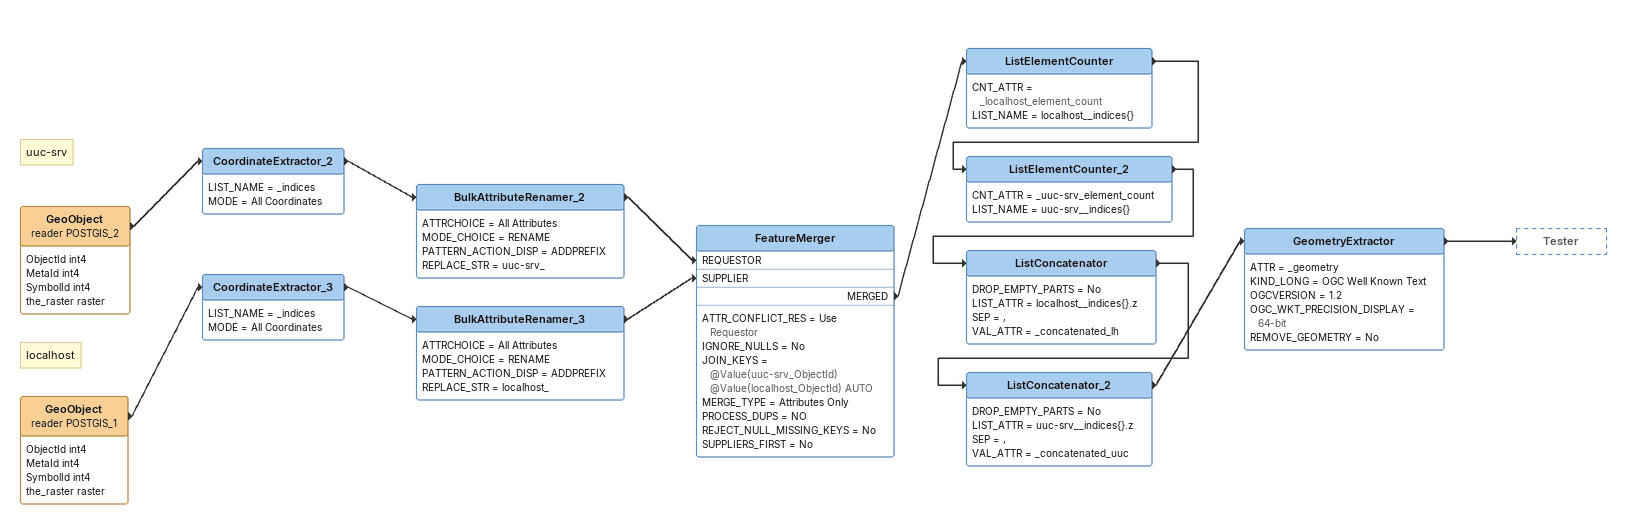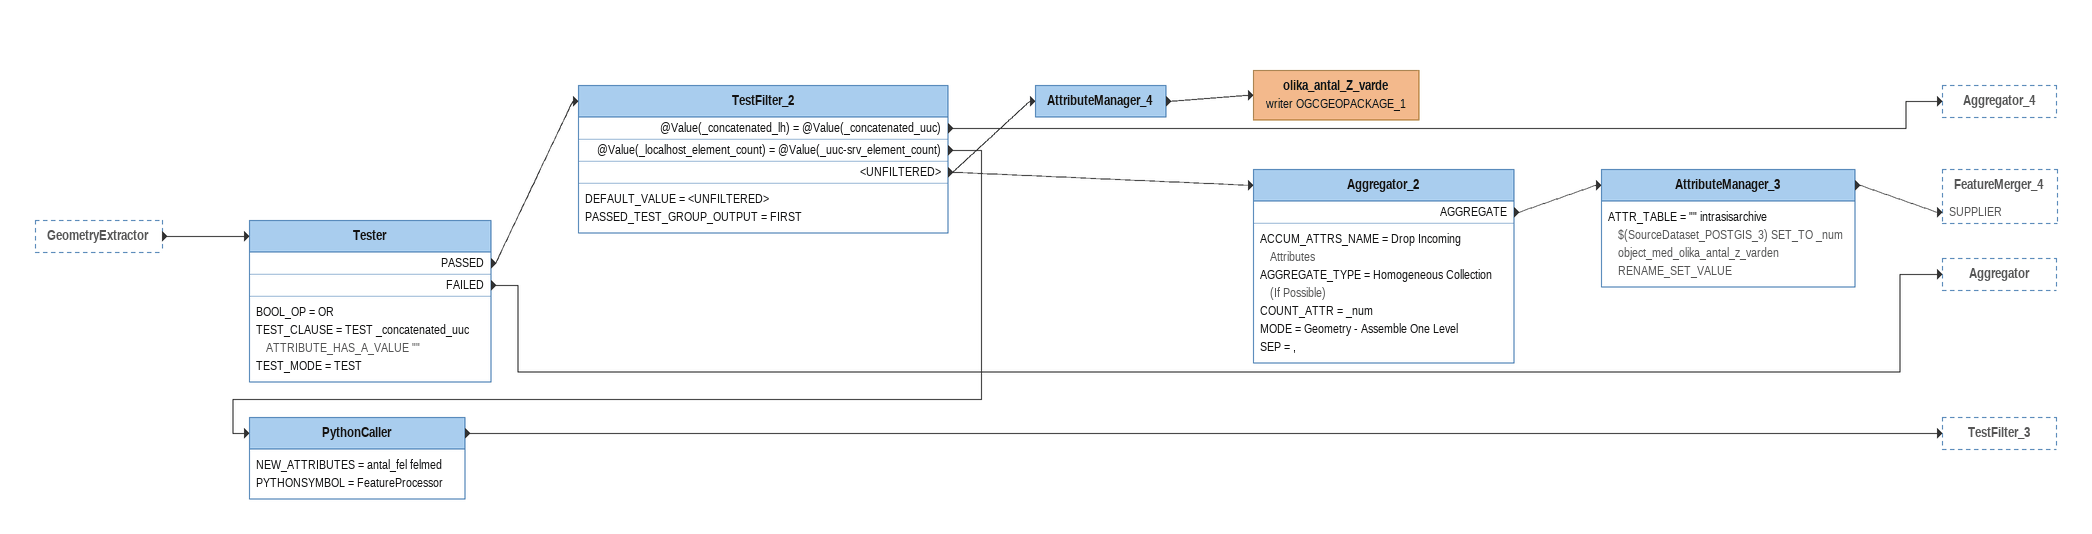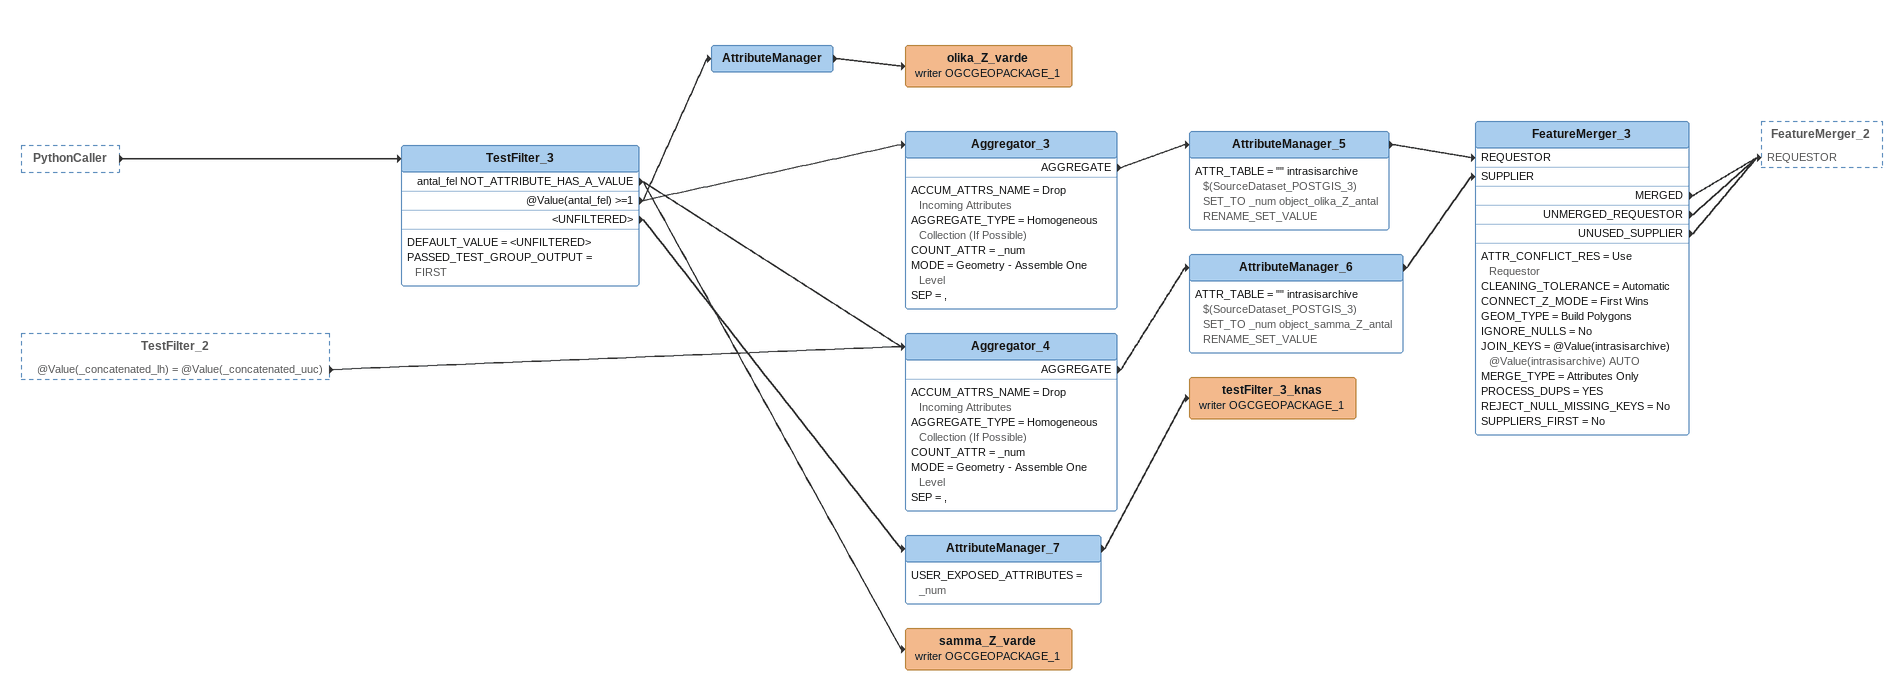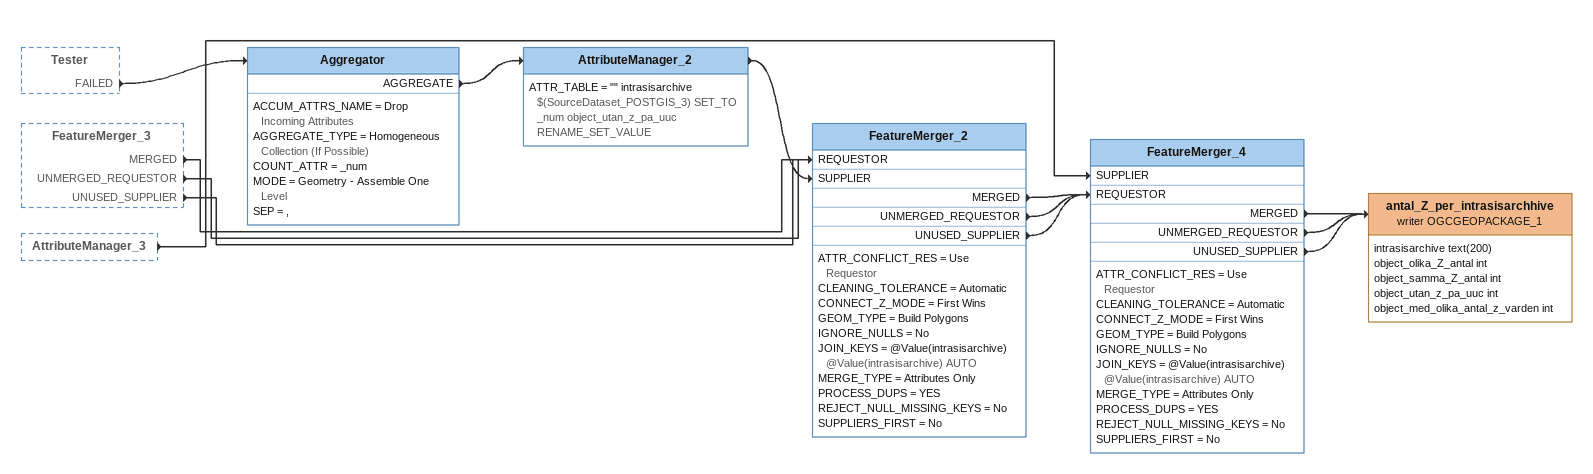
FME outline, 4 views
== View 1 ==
Note: uuc-srv
GeoObject (reader POSTGIS_2)
    attributes: ObjectId int4, MetaId int4, SymbolId int4, the_raster raster
    -> CoordinateExtractor_2
CoordinateExtractor_2
    LIST_NAME = _indices
    MODE = All Coordinates
    -> BulkAttributeRenamer_2
BulkAttributeRenamer_2
    ATTRCHOICE = All Attributes
    MODE_CHOICE = RENAME
    PATTERN_ACTION_DISP = ADDPREFIX
    REPLACE_STR = uuc-srv_
    -> FeatureMerger [REQUESTOR]
Note: localhost
GeoObject (reader POSTGIS_1)
    attributes: ObjectId int4, MetaId int4, SymbolId int4, the_raster raster
    -> CoordinateExtractor_3
CoordinateExtractor_3
    LIST_NAME = _indices
    MODE = All Coordinates
    -> BulkAttributeRenamer_3
BulkAttributeRenamer_3
    ATTRCHOICE = All Attributes
    MODE_CHOICE = RENAME
    PATTERN_ACTION_DISP = ADDPREFIX
    REPLACE_STR = localhost_
    -> FeatureMerger [SUPPLIER]
FeatureMerger
    ATTR_CONFLICT_RES = Use Requestor
    IGNORE_NULLS = No
    JOIN_KEYS = @Value(uuc-srv_ObjectId) @Value(localhost_ObjectId) AUTO
    MERGE_TYPE = Attributes Only
    PROCESS_DUPS = NO
    REJECT_NULL_MISSING_KEYS = No
    SUPPLIERS_FIRST = No
    MERGED -> ListElementCounter
ListElementCounter
    CNT_ATTR = _localhost_element_count
    LIST_NAME = localhost__indices{}
    -> ListElementCounter_2
ListElementCounter_2
    CNT_ATTR = _uuc-srv_element_count
    LIST_NAME = uuc-srv__indices{}
    -> ListConcatenator
ListConcatenator
    DROP_EMPTY_PARTS = No
    LIST_ATTR = localhost__indices{}.z
    SEP = ,
    VAL_ATTR = _concatenated_lh
    -> ListConcatenator_2
ListConcatenator_2
    DROP_EMPTY_PARTS = No
    LIST_ATTR = uuc-srv__indices{}.z
    SEP = ,
    VAL_ATTR = _concatenated_uuc
    -> GeometryExtractor
GeometryExtractor
    ATTR = _geometry
    KIND_LONG = OGC Well Known Text
    OGCVERSION = 1.2
    OGC_WKT_PRECISION_DISPLAY = 64-bit
    REMOVE_GEOMETRY = No
    -> Tester

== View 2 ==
GeometryExtractor [outside]
    -> Tester
Tester
    BOOL_OP = OR
    TEST_CLAUSE = TEST _concatenated_uuc ATTRIBUTE_HAS_A_VALUE ""
    TEST_MODE = TEST
    PASSED -> TestFilter_2
    FAILED -> Aggregator
TestFilter_2
    DEFAULT_VALUE = <UNFILTERED>
    PASSED_TEST_GROUP_OUTPUT = FIRST
    @Value(_concatenated_lh) = @Value(_concatenated_uuc) -> Aggregator_4
    @Value(_localhost_element_count) = @Value(_uuc-srv_element_count) -> PythonCaller
    <UNFILTERED> -> AttributeManager_4
    <UNFILTERED> -> Aggregator_2
AttributeManager_4
    -> olika_antal_Z_varde (writer OGCGEOPACKAGE_1)
olika_antal_Z_varde (writer OGCGEOPACKAGE_1)
Aggregator_2
    ACCUM_ATTRS_NAME = Drop Incoming Attributes
    AGGREGATE_TYPE = Homogeneous Collection (If Possible)
    COUNT_ATTR = _num
    MODE = Geometry - Assemble One Level
    SEP = ,
    AGGREGATE -> AttributeManager_3
AttributeManager_3
    ATTR_TABLE = "" intrasisarchive $(SourceDataset_POSTGIS_3) SET_TO _num object_med_olika_antal_z_varden  RENAME_SET_VALUE
    -> FeatureMerger_4 [SUPPLIER]
PythonCaller
    NEW_ATTRIBUTES = antal_fel felmed
    PYTHONSYMBOL = FeatureProcessor
    -> TestFilter_3

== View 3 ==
PythonCaller [outside]
    -> TestFilter_3
TestFilter_2 [outside]
    @Value(_concatenated_lh) = @Value(_concatenated_uuc) -> Aggregator_4
TestFilter_3
    DEFAULT_VALUE = <UNFILTERED>
    PASSED_TEST_GROUP_OUTPUT = FIRST
    antal_fel NOT_ATTRIBUTE_HAS_A_VALUE -> samma_Z_varde (writer OGCGEOPACKAGE_1)
    antal_fel NOT_ATTRIBUTE_HAS_A_VALUE -> Aggregator_4
    @Value(antal_fel) >=1 -> AttributeManager
    @Value(antal_fel) >=1 -> Aggregator_3
    <UNFILTERED> -> AttributeManager_7
AttributeManager
    -> olika_Z_varde (writer OGCGEOPACKAGE_1)
olika_Z_varde (writer OGCGEOPACKAGE_1)
Aggregator_3
    ACCUM_ATTRS_NAME = Drop Incoming Attributes
    AGGREGATE_TYPE = Homogeneous Collection (If Possible)
    COUNT_ATTR = _num
    MODE = Geometry - Assemble One Level
    SEP = ,
    AGGREGATE -> AttributeManager_5
AttributeManager_5
    ATTR_TABLE = "" intrasisarchive $(SourceDataset_POSTGIS_3) SET_TO _num object_olika_Z_antal  RENAME_SET_VALUE
    -> FeatureMerger_3 [REQUESTOR]
Aggregator_4
    ACCUM_ATTRS_NAME = Drop Incoming Attributes
    AGGREGATE_TYPE = Homogeneous Collection (If Possible)
    COUNT_ATTR = _num
    MODE = Geometry - Assemble One Level
    SEP = ,
    AGGREGATE -> AttributeManager_6
AttributeManager_6
    ATTR_TABLE = "" intrasisarchive $(SourceDataset_POSTGIS_3) SET_TO _num object_samma_Z_antal  RENAME_SET_VALUE
    -> FeatureMerger_3 [SUPPLIER]
FeatureMerger_3
    ATTR_CONFLICT_RES = Use Requestor
    CLEANING_TOLERANCE = Automatic
    CONNECT_Z_MODE = First Wins
    GEOM_TYPE = Build Polygons
    IGNORE_NULLS = No
    JOIN_KEYS = @Value(intrasisarchive) @Value(intrasisarchive) AUTO
    MERGE_TYPE = Attributes Only
    PROCESS_DUPS = YES
    REJECT_NULL_MISSING_KEYS = No
    SUPPLIERS_FIRST = No
    MERGED -> FeatureMerger_2 [REQUESTOR]
    UNMERGED_REQUESTOR -> FeatureMerger_2 [REQUESTOR]
    UNUSED_SUPPLIER -> FeatureMerger_2 [REQUESTOR]
AttributeManager_7
    USER_EXPOSED_ATTRIBUTES = _num
    -> testFilter_3_knas (writer OGCGEOPACKAGE_1)
testFilter_3_knas (writer OGCGEOPACKAGE_1)
samma_Z_varde (writer OGCGEOPACKAGE_1)

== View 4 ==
Tester [outside]
    FAILED -> Aggregator
FeatureMerger_3 [outside]
    MERGED -> FeatureMerger_2 [REQUESTOR]
    UNMERGED_REQUESTOR -> FeatureMerger_2 [REQUESTOR]
    UNUSED_SUPPLIER -> FeatureMerger_2 [REQUESTOR]
AttributeManager_3 [outside]
    -> FeatureMerger_4 [SUPPLIER]
Aggregator
    ACCUM_ATTRS_NAME = Drop Incoming Attributes
    AGGREGATE_TYPE = Homogeneous Collection (If Possible)
    COUNT_ATTR = _num
    MODE = Geometry - Assemble One Level
    SEP = ,
    AGGREGATE -> AttributeManager_2
AttributeManager_2
    ATTR_TABLE = "" intrasisarchive $(SourceDataset_POSTGIS_3) SET_TO _num object_utan_z_pa_uuc  RENAME_SET_VALUE
    -> FeatureMerger_2 [SUPPLIER]
FeatureMerger_2
    ATTR_CONFLICT_RES = Use Requestor
    CLEANING_TOLERANCE = Automatic
    CONNECT_Z_MODE = First Wins
    GEOM_TYPE = Build Polygons
    IGNORE_NULLS = No
    JOIN_KEYS = @Value(intrasisarchive) @Value(intrasisarchive) AUTO
    MERGE_TYPE = Attributes Only
    PROCESS_DUPS = YES
    REJECT_NULL_MISSING_KEYS = No
    SUPPLIERS_FIRST = No
    MERGED -> FeatureMerger_4 [REQUESTOR]
    UNMERGED_REQUESTOR -> FeatureMerger_4 [REQUESTOR]
    UNUSED_SUPPLIER -> FeatureMerger_4 [REQUESTOR]
FeatureMerger_4
    ATTR_CONFLICT_RES = Use Requestor
    CLEANING_TOLERANCE = Automatic
    CONNECT_Z_MODE = First Wins
    GEOM_TYPE = Build Polygons
    IGNORE_NULLS = No
    JOIN_KEYS = @Value(intrasisarchive) @Value(intrasisarchive) AUTO
    MERGE_TYPE = Attributes Only
    PROCESS_DUPS = YES
    REJECT_NULL_MISSING_KEYS = No
    SUPPLIERS_FIRST = No
    MERGED -> antal_Z_per_intrasisarchhive (writer OGCGEOPACKAGE_1)
    UNMERGED_REQUESTOR -> antal_Z_per_intrasisarchhive (writer OGCGEOPACKAGE_1)
    UNUSED_SUPPLIER -> antal_Z_per_intrasisarchhive (writer OGCGEOPACKAGE_1)
antal_Z_per_intrasisarchhive (writer OGCGEOPACKAGE_1)
    attributes: intrasisarchive text(200), object_olika_Z_antal int, object_samma_Z_antal int, object_utan_z_pa_uuc int, object_med_olika_antal_z_varden int
